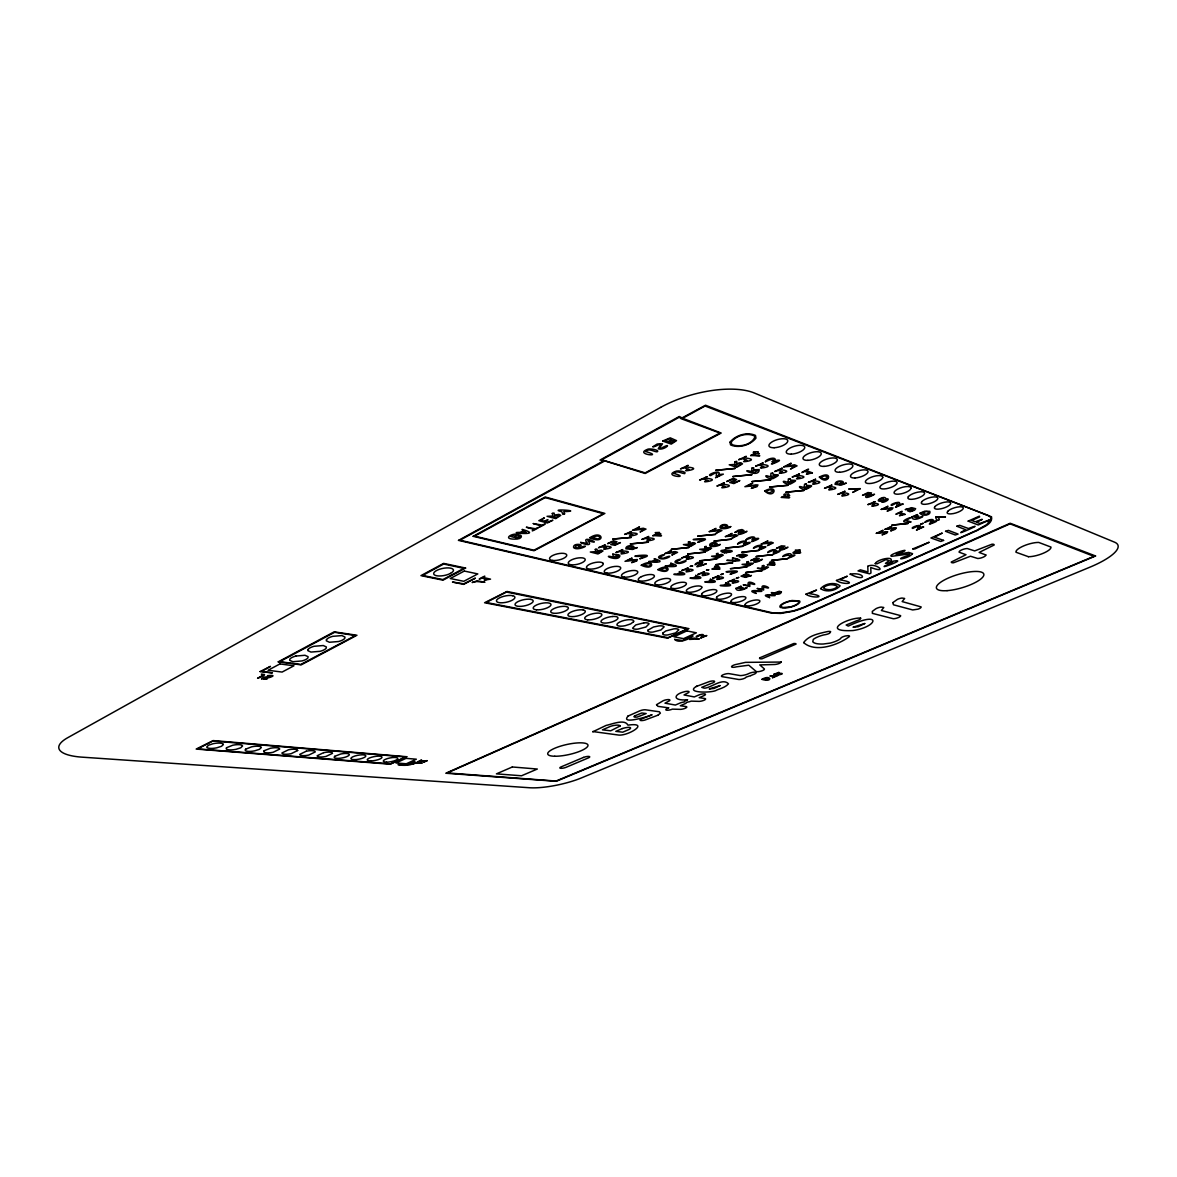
<?xml version="1.0" encoding="UTF-8"?>
<svg xmlns="http://www.w3.org/2000/svg" width="1177" height="1177" viewBox="0 0 1177 1177"><rect width="100%" height="100%" fill="white"/><g stroke="black" fill="none" stroke-linecap="round" stroke-linejoin="round"><path stroke-width="1.5" d="M592.737 731.535L619.014 735.11C629.312 735.596 650.337 722.016 627.915 725.135C624.781 718.647 611.952 724.267 606.126 725.415L592.737 731.814M307.933 649.572L307.874 650.66L310.949 652.073L320.1 651.322A9.431 3.09 -9.6 0 0 326.235 648.056L326.338 646.967L323.307 645.526L314.082 646.276A9.431 3.09 -9.6 0 0 307.991 649.572M730.932 601.565L731.152 600.667A7.739 2.383 -14.5 0 1 739.082 597.004L741.613 596.636A7.739 2.383 -14.5 0 1 745.894 597.666L745.659 598.563A7.739 2.383 -14.5 0 1 737.744 602.212L735.242 602.565M745.1 604.875L745.335 603.992A7.651 2.325 -14.6 0 1 753.221 600.373L755.708 600.02A7.651 2.325 -14.6 0 1 759.901 601.02L759.636 601.918A7.651 2.325 -14.6 0 1 751.779 605.493L749.308 605.861A7.651 2.325 -14.6 0 1 745.1 604.875M223.365 744.452L221.541 746.277L216.715 747.836A8.401 2.354 -9 0 1 206.711 747.042L208.506 745.218L213.346 743.643A8.401 2.354 -9 0 1 223.321 744.482M921.826 501.667L921.282 502.814A8.636 2.825 -17.1 0 0 925.254 504.3L927.917 503.947A8.636 2.825 -17.1 0 0 937.275 499.607L937.863 498.445A8.636 2.825 -17.1 0 0 933.905 496.929L931.228 497.282A8.636 2.825 -17.1 0 0 921.826 501.652M297.693 750.499L291.087 753.721A7.974 2.177 -9.8 0 1 281.921 752.986L288.527 749.764A7.974 2.177 -9.8 0 1 297.634 750.529M657.972 715.175L644.893 720.074A4.164 1.074 -13.2 0 1 640.111 720.265A4.164 1.074 -13.2 0 1 643.289 718.294L652.073 714.733C650.793 715.763 618.955 725.547 628.312 715.866M658.105 715.086L660.385 713.159L659.4 711.776L645.54 709.805A4.237 1.103 -13.2 0 0 639.214 711.114L627.768 716.19M696.225 686.485L709.687 681.468A4.355 1.162 -13.8 0 1 714.557 681.336A4.355 1.162 -13.8 0 1 711.055 683.513L701.742 687.324L704.184 688.148C710.364 688.501 722.487 677.246 728.519 683.837C725.65 687.206 720.795 688.471 716.69 690.06C713.321 693.076 683.484 693.385 696.902 686.132M306.3 751.206L299.708 754.398A7.871 2.133 -10 0 0 308.683 755.104L315.274 751.926A7.871 2.133 -10 0 0 306.255 751.22M323.704 752.618L317.128 755.781A7.768 2.089 -10.2 0 0 325.911 756.473L332.488 753.339A7.768 2.089 -10.2 0 0 323.66 752.647M414.966 763.123L412.686 764.05L416.378 762.873L422.131 763.226L415.967 763.27M295.81 656.045L304.975 655.28L308.05 656.663L307.991 657.737A9.357 3.031 -9.4 0 1 301.959 660.944L292.852 661.709L289.733 660.341L289.763 659.282A9.357 3.031 -9.4 0 1 295.868 656.06M629.798 546.422L632.579 547.143A2.84 1 -13.6 0 1 630.033 548.423L627.238 547.717A2.84 1 -13.6 0 1 629.754 546.437M643.966 622.81L635.727 624.958L632.608 628.135A8.504 2.619 -13.4 0 0 637.743 629.151L645.923 627.017L649.086 623.839A8.504 2.619 -13.4 0 0 643.922 622.839M860.593 618.072C847.749 617.557 819.957 632.196 852.987 630.548C878.292 626.914 882.353 609.98 848.308 626.09L846.16 625.016L856.562 620.765A4.664 1.295 -15.4 0 0 860.593 618.072M985.796 554.941L979.146 552.44L994.153 545.01A5.164 1.501 -17.1 0 0 991.961 544.215L974.703 550.91L967.362 548.57A5.135 1.515 -16.9 0 0 961.741 549.88A5.135 1.515 -16.9 0 0 959.137 552.204L965.993 554.72L951.266 562.047A5.076 1.471 -16.7 0 0 953.517 562.783L970.466 556.235L977.675 558.472A5.046 1.457 -16.9 0 0 983.178 557.192A5.046 1.457 -16.9 0 0 985.796 554.941M641.406 576.656A8.254 2.751 -13.6 0 1 651.749 574.553A8.254 2.751 -13.6 0 1 653.206 577.848A8.254 2.751 -13.6 0 1 643.348 581.07A8.268 2.766 -13.6 0 1 638.331 579.923A8.268 2.766 -13.6 0 1 641.362 576.642M612.496 616.498A8.695 2.751 -13.1 0 1 617.866 617.587A8.68 2.737 -13.1 0 1 614.821 620.838A8.68 2.737 -13.1 0 1 606.464 623.016A8.695 2.751 -13.1 0 1 601.079 621.956A8.695 2.751 -13.1 0 1 604.139 618.675A8.68 2.737 -13.1 0 1 612.526 616.513M735.242 602.565A7.739 2.383 -14.5 0 1 730.932 601.565M734.904 461.752L734.889 464.444L729.21 464.797L736.64 467.343L742.54 463.856L740.951 462.752L736.787 463.473L736.728 461.325L734.904 461.752M763.755 565.504L763.741 567.034L768.522 567.152L763.652 569.815L757.355 568.211L761.063 568.285L762.122 567.785L762.255 565.754L763.755 565.504M578.334 546.099C587.146 545.142 572.478 542.023 573.611 547.585C577.745 551.851 594.473 542.435 578.731 547.938A7.297 2.634 -13 0 1 575.259 547.084L576.45 545.392L579.628 545.319L578.437 545.966M723.252 573.758L720.942 574.597L723.252 573.758M406.786 756.723L390.205 764.211L196.176 749.072L213.199 740.583L406.786 756.723M738.656 577.451L736.346 578.26L738.656 577.451M631.887 558.178L627.841 560.399L637.39 559.531L636.772 561.002L631.593 562.635L635.58 560.855A2.133 0.736 -13.6 0 0 635.815 560.061L625.016 561.326L631.887 558.178M725.856 548.07L742.908 546.29L725.959 547.952M726.783 481.481L733.286 479.113L734.713 480.128L729.711 482.511L733.874 483.57L739.847 480.554L734.477 482.644L732.535 482.202L736.581 479.569L733.197 478.303L726.783 481.481M637.198 547.599L632.549 549.468L625.884 548.791C625.325 543.583 640.347 545.996 630.695 548.865L637.198 547.599M730.49 568.697L746.924 566.917L730.49 568.697M731.461 539.184L714.101 541.067L731.461 539.184M746.954 561.988L746.909 563.96L742.069 564.386L748.528 566.019L753.412 563.312L748.543 563.194L748.454 561.547L746.954 561.988M732.638 562.856L715.94 564.651L732.638 562.856M772.686 472.992C771.671 476.862 785.736 471.992 772.951 478.627C767.639 479.627 761.754 473.566 769.552 476.597L770.773 475.979L770.964 473.272L772.686 472.992M589.824 537.712C605.743 545.378 603.698 528.826 589.824 537.712M734.963 532.416C737.449 531.254 746.674 529.238 738.612 532.725C735.816 538.463 756.061 526.781 742.025 533.284L740.245 532.946L744.011 530.621L742.01 529.562L738.229 530.238L734.963 532.416M751.897 468.137L751.823 470.771L750.602 471.403C738.332 467.99 759.415 478.686 759.18 469.594L753.707 469.814L753.707 467.71L751.897 468.137M737.582 543.98L743.173 541.729L745.262 542.332L743.393 543.833L747.483 543.347C733.183 550.042 759.989 540.037 745.997 542.965C748.248 539.272 738.406 541.479 737.582 543.98M872.481 613.379L893.299 618.734A4.62 1.265 -15.7 0 0 898.389 617.557A4.62 1.265 -15.7 0 0 900.582 615.63L881.396 610.51L883.809 607.479L881.087 607.067A4.723 1.324 -15.7 0 0 875.467 609.024L872.26 611.437L872.481 613.379M905.069 514.408L899.449 515.703L902.376 514.555L898.713 513.246C888.812 517.203 908.291 508.081 900.111 512.598L905.069 514.408M741.863 552.234L758.65 550.453L741.863 552.234M458.5 540.375L771.318 613.085L780.778 613.438L793.121 611.26A25.497 7.592 -15 0 0 805.097 607.141L977.469 530.356C982.221 527.311 993.138 524.162 991.52 516.791L705.509 405.226L682.013 417.923L679.335 416.481L600.049 460.045L603.86 460.722L458.5 540.375M598.607 547.702L601.815 546.79L606.802 548.041C594.164 551.145 624.781 546.864 603.139 546.113L605.272 544.819L598.696 547.585M652.823 535.682L661.533 535.682L655.103 535.241L657.766 533.902L660.988 534.005L659.105 533.225L659.517 532.416L655.221 532.607L656.722 533.622L652.823 535.682M746.041 539.89L751.662 537.624L753.736 538.242L751.926 539.772L755.958 539.272C741.584 545.937 768.404 536.021 754.472 538.875C756.752 535.152 746.88 537.374 746.041 539.89M910.836 521.941C890.606 523.839 921.547 512.878 905.966 520.205L910.836 521.941M745.88 572.463L762.063 570.683L745.88 572.463M860.328 488.646L852.663 492.427L857.989 489.308L848.691 489.014L860.328 488.646M752.044 481.54L770.67 479.833L752.044 481.54M790.076 478.612C788.987 482.393 802.876 477.597 790.194 484.115C785.147 485.056 779.395 479.171 786.898 482.143L788.119 481.54L788.369 478.892L790.076 478.612M750.794 560.532C753.368 559.149 761.96 557.839 753.971 560.855C752.324 566.019 771.053 554.897 757.444 561.267L755.781 560.973L759.239 558.384L755.546 558.075L750.794 560.532M753.471 548.202L759.003 545.996L761.048 546.584L759.18 548.055L763.211 547.57C748.91 554.146 775.584 544.348 761.754 547.202C764.035 543.568 754.295 545.775 753.471 548.202M473.154 536.315L534.005 550.733L604.875 513.422L545.172 497.003L473.154 536.315M756.237 556.471L772.759 554.705L756.237 556.471M616.145 552.425L619.323 551.527L624.178 552.749C611.775 555.853 641.612 551.498 620.632 550.865L622.765 549.6L616.145 552.425M765.403 461.722L771.729 459.059L774.025 459.898L771.877 461.737L776.452 461.266C760.092 469.167 790.488 457.573 774.804 460.722C777.659 456.176 766.256 458.574 765.403 461.722M620.367 542.597L614.968 545.304L610.76 544.583L615.218 542.332L613.644 541.479L607.612 543.642L613.423 540.787L616.983 541.803L613.408 544.157L615.409 544.51L620.367 542.597M806.245 483.894C805.083 487.616 818.824 482.879 806.23 489.294C801.096 490.265 795.696 484.483 803.052 487.366L804.259 486.763L804.568 484.174L806.245 483.894M769.611 487.013L787.913 485.307L769.611 487.013M624.663 534.387L627.915 533.461L632.858 534.77C619.911 538.021 650.852 533.519 629.268 532.769L631.46 531.43L624.663 534.387M767.728 552.513L773.23 550.336L775.216 550.895L773.348 552.351L777.306 551.866C763.123 558.281 789.532 548.688 775.893 551.513C777.953 548.026 768.743 550.071 767.728 552.513M782.852 556.515C790.223 554.161 786.574 555.794 792.268 555.882C778.262 562.165 804.347 552.778 790.9 555.529C793.239 552.028 783.691 554.205 782.852 556.515M935.862 516.983C935.274 521.588 942.277 521.043 937.819 517.262L945.484 516.997L935.862 516.983M326.441 639.685L326.338 640.803L329.383 642.259L338.564 641.524A9.49 3.148 -9.8 0 0 344.832 638.199L344.964 637.081L341.963 635.595L332.708 636.33A9.49 3.148 -9.8 0 0 326.485 639.685M687.986 465.43L685.529 466.96C707.863 468.534 675.392 472.874 689.163 469.432L684.043 467.74L680.483 468.902L687.986 465.43M771.465 560.429L787.737 558.678L771.568 560.326M632.77 530.238L644.113 529.164L640.053 532.019L646.011 529.106L643.275 528.238L635.771 529.444L639.508 526.899L632.873 530.106M681.866 557.898L684.955 557.015L689.413 558.178C677.069 561.164 705.979 557.104 686.25 556.383L688.398 555.147L681.866 557.898M776.496 548.35C778.939 547.246 787.737 545.319 779.924 548.629C777.07 553.94 796.785 542.906 783.117 549.129L781.454 548.82L784.956 546.099L781.351 545.834L776.496 548.35M943.586 540.39L940.761 541.464L930.948 537.963L942.247 533.063L934.553 537.212L943.586 540.39M734.992 468.475L715.675 470.314L734.992 468.475M785.971 492.163L803.965 490.456L785.971 492.163M945.558 531.313L955.238 534.991L958.078 534.078L948.427 530.386L945.558 531.313M731.226 442.037L731.77 444.494C739.23 447.657 751.706 444.847 754.898 436.976L754.266 435.843C746.777 432.489 736.184 435.608 731.226 442.037M639.935 558.766C665.343 551.733 614.423 557.574 644.996 556.162L640.038 558.648M642.039 539.346L645.261 538.433L650.072 539.713C637.728 542.729 667.315 538.713 646.6 537.757L648.792 536.447L642.039 539.346M652.926 446.73C656.957 447.054 664.005 439.58 658.252 448.775C664.196 450.982 674.038 441.11 661.312 448.187A1.971 0.794 -14.5 0 1 659.782 447.672L662.504 443.832L657.193 444.023L652.926 446.73M647.924 630.181L647.836 631.122A8.401 2.56 -13.5 0 0 652.838 632.093L660.93 629.989L664.122 626.87A8.401 2.56 -13.5 0 0 659.076 625.884L653.5 627.003L647.924 630.181M729.99 442.199L730.564 444.921C738.847 448.584 750.352 445.127 755.958 438.153L755.487 435.416C747.218 431.621 735.522 435.137 729.99 442.199M641.274 565.254C655.721 571.978 654.456 557.148 641.274 565.254M706.994 476.685L704.567 478.171C725.974 479.73 694.783 483.806 708.024 480.54L703.11 478.921L699.609 480.054L706.994 476.685M662.754 441.081L671.258 444.112L676.554 440.625L670.243 437.844L662.872 440.919M956.813 526.237L965.714 529.724C946.308 539.772 991.314 519.925 968.436 528.517L959.696 525.31L956.813 526.237M564.592 513.834L562.9 514.393L561.767 511.642C546.555 508.273 585.955 511.053 563.739 511.612L564.592 513.834M465.606 568.05L442.979 580.173L420.954 575.627L443.641 563.4L465.606 568.05M751.838 474.699L732.859 476.538L751.838 474.699M518.542 534.947C522.897 534.593 522.191 538.654 517.247 539.051C499.475 540.052 513.775 531.548 518.542 534.947M520.131 536.462L517.659 538.183L515.055 537.551L520.131 536.462M805.907 594.223C812.674 599.034 829.608 596.783 809.335 593.576L816.558 590.06L805.951 594.135M715.528 477.685L723.355 474.14L718.632 474.581C722.34 468.49 705.038 475.346 710.628 475.596C724.046 467.46 710.025 479.495 720.324 475.111L715.66 477.538M662.813 633.108L662.695 634.035A8.313 2.501 -13.7 0 0 667.594 634.991L675.598 632.902L678.805 629.827A8.313 2.501 -13.7 0 0 673.935 628.842L665.858 630.946L662.813 633.108M657.855 569.639C671.964 576.186 670.89 561.679 657.855 569.639M812.38 472.86L806.392 474.287L809.32 472.977L804.906 471.374C794.357 475.905 814.984 465.415 806.407 470.623L812.38 472.86M803.641 642.598C815.072 652.97 837.921 645.29 849.382 636.566A4.531 1.221 -15.2 0 0 848.161 635.654L845.41 635.992A4.531 1.221 -15.2 0 0 840.878 638.096L840.437 638.743A12.27 3.34 -15.1 0 1 830.3 643.083L823.341 644.01A27.292 7.474 -15.2 0 1 812.748 641.73L813.307 639.391A12.329 3.384 -15 0 1 823.532 634.977L825.415 634.638A4.59 1.265 -15.1 0 0 829.653 633.211L830.668 631.681A4.59 1.265 -15.1 0 0 827.416 631.593C819.104 633.506 808.864 635.315 803.641 642.598M674.671 639.405C681.615 646.864 706.921 627.429 682.763 640.538L674.671 639.405M665.034 553.514L675.775 552.425L671.817 555.088L677.555 552.366L675.024 551.586L667.903 552.749L671.537 550.395L665.034 553.514M724.193 482.776L721.781 484.233C742.555 485.704 712.188 489.779 725.12 486.542L720.339 484.968L716.881 486.086L724.193 482.776M427.177 760.651L423.249 762.358L425.927 760.916L417.173 762.019L421.587 760.004L419.292 761.416L427.177 760.651M700.845 637.919L706.862 635.58L703.199 635.948C705.656 632.343 693.327 636.536 696.799 636.963C706.73 631.563 696.769 639.214 704.523 636.183L700.845 637.919M484.335 580.129L490.544 579.143L483.173 577.451C490.044 572.964 472.727 582.159 481.937 578.098L487.337 579.231L484.453 580.011M516.747 535.3L513.849 537.256L510.847 536.521L514.776 534.829A2.457 0.927 -12 0 1 516.747 535.3M552.293 513.422L552.955 516.012L547.04 516.32L555.735 518.616L560.796 515.349L558.898 514.364L554.691 515.085L553.984 513.025L552.293 513.422M595.297 549.379L595.768 551.66L590.295 551.998L597.975 553.955L603.021 550.983L601.329 550.13L597.416 550.821L596.886 549.012L595.297 549.379M681.807 570.492L684.837 569.639L689.207 570.742C677.069 573.655 705.435 569.624 686.103 569.035L688.207 567.829L681.807 570.492M750.676 455.528L759.827 455.779L753.148 455.058L756.164 453.498L759.356 453.866L757.694 452.704L758.268 451.733L753.707 451.821L753.192 452.38L755.119 453.116L750.676 455.528M836.45 580.467C842.953 585.499 859.99 583.248 839.907 579.82L847.322 576.2L836.45 580.467M752.589 483.114L747.969 485.66L757.973 484.909L757.032 486.66L751.309 488.367L755.84 486.439A2.31 0.853 -15.4 0 0 756.252 485.483L744.879 486.704L752.589 483.114M701.816 587.102L701.639 588.044A8.004 2.575 -14.1 0 1 693.577 591.854L690.973 592.222A8.004 2.575 -14.1 0 1 686.5 590.177A8.004 2.575 -14.1 0 1 694.592 586.352A8.004 2.575 -14.1 0 1 701.816 587.102M902.994 504.05L895.535 507.243L900.243 504.874C891.004 508.699 904.26 498.415 891.945 505.389C887.311 505.154 903.039 499.342 898.934 504.447L902.994 504.05M701.742 593.767L701.566 594.694A7.915 2.501 -14.3 0 0 706.082 595.753L708.657 595.385A7.915 2.501 -14.3 0 0 716.661 591.634L716.867 590.707A7.915 2.501 -14.3 0 0 712.365 589.618L709.775 590.001A7.915 2.501 -14.3 0 0 701.742 593.767M697.902 542.273C723.502 535.255 673.053 540.817 703.125 539.61L697.902 542.273M892.902 602.58L893.417 604.772L912.705 609.951L918.104 609.142A4.664 1.28 -16 0 0 921.091 606.891L902.141 601.579L904.672 598.46L901.965 598.048A4.767 1.339 -15.9 0 0 897.389 599.387L892.902 602.58M612.864 554.073L613.261 556.309L612.202 556.853C601.212 554.249 617.175 561.856 619.735 556.544C621.265 553.896 613.923 554.764 612.864 554.073M698.049 574.302L701.036 573.464L705.303 574.523C693.356 577.392 721.148 573.449 702.301 572.846L704.405 571.684L698.049 574.302M260.088 671.581L272.417 672.891L261.632 671.39L270.46 666.373L260.088 671.581M709.275 531.636L720.103 530.577L715.954 533.358L721.913 530.533L719.427 529.679L712.203 530.856L716.013 528.399L709.275 531.636M706.229 563.754C682.925 572.684 712.306 558.104 696.563 563.974C692.694 566.828 696.549 561.826 699.212 562.312C707.421 560.87 698.211 565.916 701.492 565.519L706.229 563.754M781.013 605.728L782.322 607.567L790.385 606.905A9.357 2.781 -15 0 0 797.947 603.507L798.918 601.815L797.491 600.756L789.384 601.403A9.357 2.781 -15 0 0 781.778 604.831L781.013 605.728M716.631 597.254L716.425 598.166A7.827 2.442 -14.4 0 0 720.824 599.211L723.369 598.843A7.827 2.442 -14.4 0 0 731.329 595.15L731.55 594.223A7.827 2.442 -14.4 0 0 727.165 593.179L724.605 593.546A7.827 2.442 -14.4 0 0 716.616 597.254M558.987 515.688L555.971 517.718L553.013 516.938L557.059 515.173A2.501 0.956 -12.7 0 1 558.987 515.688M689.619 639.405L699.359 638.964L693.989 638.066L689.619 639.405M862.579 495.34C865.198 494.134 874.511 492.089 866.037 495.723C862.785 501.74 884.059 489.411 869.214 496.37L867.567 495.973L870.686 494.546L871.554 492.928L867.92 492.545L862.579 495.34M782.131 468.181L779.645 469.652C799.477 471.491 769.861 475.155 782.72 472.036L778.159 470.417L774.672 471.536L782.131 468.181M261.529 678.805L267.032 679.158L263.398 678.555C268.238 678.585 279.802 674.377 267.473 675.657C277.169 677.084 263.648 675.686 261.529 678.805M712.159 569.035L720.059 568.932L714.262 568.623L719.706 567.476L718.058 566.814L718.5 566.093L714.586 566.299L715.866 567.182L712.159 569.035M923.562 526.987L916.427 530.077L920.929 527.767C911.719 531.107 925.578 522.044 912.793 528.414C909.174 527.679 923.636 522.882 919.693 527.384L923.562 526.987M738.744 459.663L742.29 458.647L747.13 460.369C733.595 463.664 765.021 459.795 743.79 457.868L746.321 456.323L738.744 459.663M712.673 578.187L715.631 577.363L719.794 578.407C708.01 581.247 735.242 577.333 716.896 576.759L718.985 575.612L712.673 578.187M720.192 544.465C718.426 546.805 707.318 547.746 710.04 544.024C713.247 540.655 721.795 543.73 713.88 545.701L720.192 544.465M278.243 661.842L301.18 664.873L356.955 635.256L334.165 631.843L278.243 661.842M725.4 536.594L736.052 535.55L731.917 538.272L737.817 535.491L735.404 534.667L728.283 535.829L732.094 533.416L725.4 536.594M730.726 526.59C728.916 529.062 717.47 529.93 720.383 526.06C723.708 522.529 732.388 525.839 724.267 527.855L730.726 526.59M875.232 563.665L877.071 563.783L885.898 559.605L889.268 560.649L885.472 563.342L892.681 562.429C864.815 574.332 915.809 556.456 890.283 561.767C895.829 555.206 876.556 559.428 875.232 563.665M600.314 537.242L598.137 539.007L591.899 537.403L596.636 536.021A7.342 2.663 -13.1 0 1 600.093 536.918L600.314 537.242M799.448 473.89L796.976 475.331C816.47 477.068 787.001 480.805 799.919 477.656L795.49 476.082L792.092 477.053L799.448 473.89M755.722 466.092L759.209 465.092L763.917 466.754C750.573 470.035 781.366 466.107 760.71 464.327L763.211 462.811L755.722 466.092M736.684 555.779L742.805 554.676L739.141 556.795L742.113 557.707L747.41 555.264L742.908 553.97L736.684 555.779M728.151 581.806L731.079 580.982L735.139 582.012C723.811 584.822 750.029 580.952 732.315 580.393L734.404 579.261L728.151 581.806M730.226 574.214C754.28 567.785 707.451 573.081 735.184 571.787L730.343 574.096M522.22 529.562L523.427 530.636L520.16 532.387C503.844 532.416 545.437 536.226 522.353 529.415M815.558 479.26L813.086 480.687C832.065 482.379 803.214 486.042 815.941 482.953L811.615 481.408L808.261 482.364L815.558 479.26M735.89 588.382C737.052 594.576 755.693 583.498 742.51 589.294L740.657 588.838L743.025 587.485L739.803 588.632L737.67 588.103L741.216 586.19L735.89 588.382M414.687 761.593C412.45 768.875 384.452 762.814 406.374 765.094L414.687 761.593M799.874 549.939L798.933 550.542L800.272 551.351L795.005 552.396C812.395 552.16 783.014 555.456 796.77 550.924L795.255 550.233L799.874 549.939M751.367 575.524L745.35 577.348L741.01 576.171L746.13 573.861L749.013 574.685L745.453 576.686L751.367 575.524M761.313 543.98L771.626 542.95L767.492 545.584L773.318 542.891L771.053 542.111L764.153 543.244L767.934 540.905L761.313 543.98M783.705 466.842L795.181 465.871L790.488 469.049L797.05 465.871L794.578 464.797L786.869 466.004L791.179 463.194L783.705 466.842M601.344 551.307L598.446 553.131L595.768 552.469L599.593 550.88A2.339 0.824 -13.2 0 1 601.344 551.307M475.214 578.231L463.694 584.38L452.468 582.056L463.664 583.792L475.214 578.231M484.689 582.188L476.582 581.526L472.124 582.497L477.215 580.835L484.689 582.188M781.381 497.4L788.973 497.989L789.679 497.327L783.676 496.959L789.693 495.473L787.943 494.855L788.752 494.002L784.618 494.031L783.823 494.62L785.574 495.252L781.381 497.4M831.771 485.101L829.329 486.498C847.764 488.161 819.545 491.721 832.051 488.705L827.872 487.204L824.503 488.278L831.771 485.101M908.026 523.471L891.96 525.119L908.026 523.471M923.165 523.309L920.723 524.177L923.165 523.309M924.916 522.353L930.595 520.16L932.287 520.778L930.183 522.25L933.994 521.808C919.031 528.282 946.22 518.704 932.772 521.411C935.862 517.748 925.813 520.043 924.916 522.353M671.434 439.448L667.962 441.758L665.049 440.757L669.522 438.771A2.634 1.074 -14.7 0 1 671.434 439.448M767.419 564.769L774.304 565.092L775.04 564.592L769.478 564.371L774.922 563.121L773.304 562.577L774.025 561.856L770.273 561.973L769.567 562.474L771.156 562.944L767.419 564.769M645.643 451.512C665.755 457.294 633.903 454.763 647.041 449.54C648.718 447.848 660.738 450.188 657.09 451.865C653.382 451.703 648.895 447.746 645.643 451.512M618.734 555.956L615.851 557.751L613.246 557.104L617.028 555.529A2.295 0.809 -13.4 0 1 618.734 555.956M844.851 491.28L842.423 492.648C860.387 494.266 832.742 497.753 845.057 494.796L840.981 493.34L837.656 494.384L844.851 491.28M759.695 657.855L759.548 658.326A4.443 1.221 -14.4 0 0 761.99 658.796L796.093 644.054A4.502 1.236 -14.7 0 0 793.681 643.554L759.695 657.855M912.484 553.661C908.85 558.884 890.386 561.208 908.379 555.397A3.884 1.177 -16.4 0 0 909.409 553.94L891.592 556.324C885.545 554.823 920.929 544.877 896.05 554.544L908.747 552.41L912.484 553.661M612.879 539.037L631.225 537.418L612.879 539.037M650.999 564.725L648.851 566.343L643.216 564.945L647.688 563.665A6.753 2.295 -13.7 0 1 650.822 564.445L650.999 564.725M660.326 556.677L660.356 557.412A6.974 2.398 -14 0 0 663.46 558.207C676.231 552.94 666.668 560.134 660.724 558.751C652.264 556.309 672.538 552.116 660.326 556.677M674.642 440.992L671.655 443.052L669.125 442.169L673.112 440.463A1.986 0.794 -14.7 0 1 674.642 440.992M761.946 679.364C773.495 683.028 771.082 673.788 761.946 679.364M990.96 519.234L986.782 524.574L976.954 530.209L804.671 606.979L793.092 610.981L778.586 613.217L772.097 612.731L459.942 540.199L604.816 460.898L645.158 473.478L721.177 433.033L682.645 418.291L705.097 406.006L988.268 515.614L990.49 517.13L990.96 519.234M820.619 588.618C826.033 592.693 835.699 590.928 840.128 585.852C834.802 581.688 824.989 583.483 820.619 588.618M630.372 543.921L648.395 542.185L630.372 543.921M673.744 473.375C692.635 478.686 662.46 476.45 675.142 471.536C677.113 470.035 687.294 471.609 684.646 473.64C681.1 473.463 676.863 469.873 673.744 473.375M667.403 569.109L665.255 570.683L659.767 569.33L664.196 568.079A6.665 2.236 -13.8 0 1 667.227 568.829L667.403 569.109M716.543 553.661L716.572 555.824L711.57 556.235L718.161 557.986L723.281 555.176L721.898 554.367L718.22 555.029L718.058 553.322L716.543 553.661M773.833 674.318L779.468 674.244C770.185 676.51 791.4 673.141 777.291 673.229L779.042 672.376L773.833 674.318M874.894 501.652L872.495 502.976C889.518 504.55 862.991 507.875 874.938 505.021L871.068 503.638L867.817 504.653L874.894 501.652M676.76 561.208L676.775 561.929A6.885 2.325 -14.1 0 0 679.806 562.694C692.738 557.427 682.689 564.622 677.099 563.239C668.801 561.046 688.972 556.544 676.76 561.208M968.171 521.117L978.219 524.986L989.357 520.013L979.735 523.456L976.704 522.308L982.236 519.337L975.292 521.779L971.775 520.455L979.617 516.894L979.338 516.173L968.171 521.117M620.073 726.018L610.716 730.785L602.433 729.843L610.539 726.341A6.591 1.692 -12.9 0 1 617.057 725.135A7.327 1.868 -12.9 0 1 620.073 726.018M688.442 541.906L688.56 544.186L683.381 544.598L690.516 546.437L695.519 543.524L694.033 542.671L690.237 543.347L690.046 541.641L688.442 541.906M772.509 677.672L777.688 675.745L769.89 675.966L774.216 676.893L772.509 677.672M693.871 543.848L690.884 545.642L688.442 544.98L692.282 543.421A2.236 0.78 -14.3 0 1 693.871 543.848M732.58 557.736L732.55 559.855L731.476 560.355C713.115 559.575 755.958 563.474 732.58 557.736M846.131 483.188L841.084 485.189L835.008 484.262C835.744 478.436 849.868 481.584 839.539 484.468L846.131 483.188M881.22 509.406L891.401 508.435L887.12 511.171L891.857 509.464L893.005 507.905L884.104 508.655L887.958 506.242L881.22 509.406M876.335 533.328L886.149 532.328L882.059 534.902L886.605 533.284L887.693 531.827L879.116 532.592L883.074 530.297L876.335 533.328M526.472 527.267L534.034 529.429C526.663 534.402 545.275 524.353 535.373 528.723L526.472 527.267M727.342 550.762C722.075 555.044 721.854 548.732 727.342 550.762M704.714 546.702L704.773 548.909L699.682 549.335L706.641 551.116L711.614 548.261L710.187 547.437L706.45 548.099L706.244 546.349L704.714 546.702M533.299 523.588L540.861 525.795C533.416 530.812 552.234 520.646 542.2 525.074L533.299 523.588M740.716 464.209L737.317 466.357L734.698 465.445L737.582 463.973A2.295 0.883 -15.4 0 1 739.833 463.606A2.545 0.971 -15.4 0 1 740.716 464.209M710.761 544.568C715.807 547.496 717.014 540.287 710.761 544.568M709.996 548.585L707.009 550.35L704.64 549.703L708.436 548.158A2.207 0.75 -14.5 0 1 709.996 548.585M690.31 566.358L692.547 565.931L690.31 566.358M726.43 525.884C725.694 528.488 717.867 527.34 722.913 525.56A2.104 0.736 -14.8 0 1 724.988 525.222L726.43 525.884M656.545 704.685L657.943 706.347L668.801 707.863L667.403 708.466A4.208 1.089 -13.4 0 0 666.623 710.202A4.208 1.089 -13.4 0 0 672.347 709.142L679.467 709.334A4.178 1.074 -13.5 0 0 685.176 708.289A4.178 1.074 -13.5 0 0 686 706.553L680.291 705.744L684.837 703.802A4.222 1.103 -13.5 0 0 686.471 702.404L687.044 702.169A4.237 1.103 -13.6 0 0 691.134 701.124L698.226 701.345A4.222 1.089 -13.7 0 0 703.964 700.286A4.222 1.089 -13.7 0 0 704.861 698.52L699.197 697.667L703.817 695.695A4.267 1.118 -13.7 0 0 704.729 693.886A4.267 1.118 -13.7 0 0 698.917 694.945L694.298 696.931L684.028 694.96L687.368 693.194A4.311 1.148 -13.6 0 0 688.619 691.443A4.311 1.148 -13.6 0 0 683.66 691.944C673.097 694.739 672.891 701.08 687.633 699.785L686.22 700.403A4.237 1.103 -13.6 0 0 684.587 701.801L684.014 702.051A4.222 1.103 -13.5 0 0 679.923 703.096L675.363 705.052L664.99 703.169L668.271 701.433A4.281 1.133 -13.4 0 0 669.066 699.624A4.281 1.133 -13.4 0 0 663.225 700.698L656.545 704.685M757.547 470.52L754.148 472.624L751.617 471.756L754.472 470.3A2.266 0.853 -15.6 0 1 756.693 469.932A2.516 0.942 -15.6 0 1 757.547 470.52M724.488 552.793C747.851 550.498 709.481 548.158 724.488 552.793M726.062 552.543L729.99 551.483L726.062 552.543M911.631 517.027C913.293 523.956 931.375 511.921 917.825 518.307L916.162 517.703L918.796 516.115L915.397 517.424L913.47 516.732L917.56 514.584L911.631 517.027M706.494 570.227L708.701 569.8L706.494 570.227M766.256 490.868L766.286 491.427A9.887 3.575 -15.7 0 0 769.935 492.663L773.157 491.059A9.622 3.472 -15.5 0 0 769.508 489.823L766.256 490.868M911.042 488.131L910.498 489.338A8.857 2.987 -17 0 1 900.993 493.84L898.242 494.193A8.813 2.972 -17 0 1 894.049 492.619A8.857 2.987 -17 0 1 902.627 487.234A8.857 2.987 -17 0 1 911.057 488.131M908.379 496.606L907.85 497.783A8.739 2.898 -17.1 0 0 911.925 499.313L914.632 498.96A8.739 2.898 -17.1 0 0 924.063 494.546L924.636 493.354A8.739 2.898 -17.1 0 0 920.576 491.795L917.854 492.163A8.739 2.898 -17.1 0 0 908.379 496.606M745.821 555.573C740.407 559.869 740.068 553.308 745.821 555.573M747.469 574.994C742.246 579.055 741.907 572.905 747.469 574.994M721.692 555.485L718.735 557.207L716.425 556.589L720.177 555.073A2.222 0.75 -14.6 0 1 721.692 555.485M884.972 529.341L894.785 528.355L890.651 530.945L895.241 529.312L896.344 527.855L887.752 528.605L891.739 526.296L884.972 529.341M867.787 566.314L867.964 571.963L860.416 569.83L858.033 570.904L869.523 573.817L870.951 573.008L870.759 567.491C889.047 574.332 876.174 562.135 867.861 566.211M580.629 542.435C582.512 543.862 593.811 547.276 587.882 540.655C606.155 546.187 579.128 533.166 587.367 543.377L580.629 542.435M257.616 678.29L263.957 675.686L264.531 674.495L261.368 674.186L263.03 675.171L257.616 678.29M226.558 747.719L226.146 748.572A8.283 2.31 -9.2 0 0 235.93 749.352L240.711 747.822L242.565 746.012A8.283 2.31 -9.2 0 0 232.781 745.218L226.558 747.719M905.393 509.567L911.498 508.464L907.423 510.7L909.998 511.745L914.5 510.244L915.677 508.699L911.807 507.684L905.393 509.567M776.379 475.729L772.995 477.803L770.538 476.935L774.775 475.17A2.472 0.912 -15.8 0 1 776.379 475.729M737.582 559.516L734.639 561.208L732.388 560.605L737.582 559.516M688.692 628.606L667.521 638.184L484.586 602.742L507.022 591.457L688.692 628.606M751.868 563.621L748.94 565.284L746.733 564.695L751.868 563.621M934.935 506.581L934.361 507.714A8.548 2.751 -17.2 0 0 938.231 509.155L940.864 508.802A8.548 2.751 -17.2 0 0 950.148 504.536L950.736 503.403A8.548 2.751 -17.2 0 0 946.896 501.917L944.248 502.285A8.548 2.751 -17.2 0 0 934.935 506.581M679.423 571.61L680.232 572.493L677.128 573.993C663.548 574.361 697.27 576.774 679.423 571.61M920.061 513.143C921.444 516.585 931.507 515.438 929.845 511.362L924.828 511.156L920.061 513.143M245.581 749.219L245.14 750.087A8.18 2.266 -9.4 0 0 254.718 750.838L259.47 749.322L261.353 747.542A8.18 2.266 -9.4 0 0 251.731 746.792L245.581 749.219M793.607 481.275L790.253 483.306L787.869 482.482L792.047 480.731A2.442 0.883 -15.9 0 1 793.607 481.275M654.368 558.751L655.236 559.678L652.073 561.238C637.978 561.561 673.215 564.254 654.368 558.751M827.828 477.553L824.43 478.818A9.74 3.502 -16.4 0 1 820.943 477.553L824.238 475.92A9.887 3.546 -16.2 0 1 827.74 477.2L827.828 477.553M912.808 548.894L914.956 548.938L929.197 542.244L912.808 548.894M947.706 511.377L947.117 512.481A8.445 2.678 -17.2 0 0 950.898 513.893L953.488 513.555A8.445 2.678 -17.2 0 0 962.698 509.347L963.301 508.243A8.445 2.678 -17.2 0 0 959.549 506.787L956.945 507.14A8.445 2.678 -17.2 0 0 947.691 511.377M766.992 567.446L764.079 569.094L761.931 568.52L766.992 567.446M764.667 490.971C774.598 500.343 779.468 483.07 764.667 490.971M695.681 575.406L696.446 576.259L693.371 577.73C679.835 578.157 713.071 580.482 695.681 575.406M809.658 486.513L806.304 488.499L803.979 487.69L808.143 485.969A2.413 0.868 -16.1 0 1 809.658 486.513M836.656 483.085L837.833 484.056A2.266 0.794 -16.4 0 0 839.937 483.703C845.204 481.967 837.862 480.496 836.656 483.085M670.861 563.239L671.684 564.151L668.551 565.681C654.721 566.034 689.163 568.609 670.861 563.239M264.192 750.705L263.736 751.559A8.077 2.222 -9.6 0 0 273.108 752.294L279.714 749.043A8.077 2.222 -9.6 0 0 270.357 748.278L264.192 750.705M710.319 579.275L711.055 580.114L707.995 581.57C694.754 581.982 727.239 584.204 710.319 579.275M725.812 582.88L726.503 583.704L723.458 585.131C710.467 585.558 741.922 587.897 725.959 582.762M779.954 592.163L777.144 593.694L775.128 593.193L779.954 592.163M882.779 500.887L886.855 499.784L882.779 500.887M819.383 477.068C828.549 486.69 834.419 469.137 819.383 477.068M767.522 678.232L763.417 679.1L767.522 678.232M823.988 587.235L823.547 587.97A19.759 5.944 -15.6 0 0 830.065 589.692L831.977 589.353A5.046 1.515 -15.5 0 0 836.759 587.22L837.215 586.484A19.538 5.856 -15.3 0 0 830.727 584.734L828.799 585.072A5.061 1.515 -15.4 0 0 823.988 587.235M769.405 678.746L765.859 679.526L769.405 678.746M879.631 499.739C883.589 502.608 886.193 495.326 879.631 499.739M1095.566 555.985L556.265 781.293L445.803 773.245L1010.19 523.25L1095.566 555.985M881.205 501.137C881.249 504.948 893.019 497.974 885.957 498.886C885.163 494.384 872.701 502.079 881.205 501.137M769.552 597.607C753.574 592.252 790.4 596.459 767.389 595.518L769.552 597.607M909.144 510.2C913.264 513.216 915.721 505.889 909.144 510.2M781.41 591.869C780.233 597.548 764.947 591.001 774.304 592.987L779.262 591.251L781.41 591.869M334.724 756.325L334.18 757.12A7.68 2.06 -10.3 0 0 338.902 758.326A7.68 2.06 -10.3 0 0 347.333 756.37A7.68 2.06 -10.3 0 0 348.48 753.795A7.68 2.06 -10.3 0 0 340.741 754.001L334.724 756.325M756.134 593.429C739.7 587.956 777.32 592.281 753.868 591.295L756.134 593.429M743.393 584.866L749.823 586.47L749.793 583.306C763.417 587.632 744.32 577.171 748.778 585.543L743.393 584.866M928.83 512.775L926.225 514.437L921.885 512.848L926.387 511.583A6.768 2.177 -16.9 0 1 928.785 512.466L928.83 512.775M757.326 588.5L763.608 590.06L763.652 586.955C776.952 591.148 758.547 580.952 762.608 589.162L757.326 588.5M547.82 519.91L545.186 521.426L547.776 522.088L552.881 520.205L547.334 523L538.845 520.661L544.348 517.836L541.023 520.337L543.995 521.117L547.82 519.91M688.898 547.496L671.331 549.321L688.898 547.496M715.528 534.387L697.858 536.079L715.528 534.387M705.023 552.16L687.751 553.97L705.023 552.16M850.162 574.155C867.405 583.071 865.683 571.654 850.162 574.155M716.749 558.987L699.785 560.796L716.749 558.987M781.307 662.048L779.983 663.107A4.399 1.177 -14.5 0 1 774.51 664.505L759.768 664.902L764.314 668.874A4.37 1.162 -14.3 0 1 761.269 671.052A4.37 1.162 -14.3 0 1 756.09 671.405L748.793 665.211L736.493 666.815A4.458 1.221 -14.1 0 1 731.579 666.903A4.458 1.221 -14.1 0 1 735.228 664.637L745.497 662.357L781.307 662.048M633.609 621.706L630.563 623.957L625.134 625.708A8.622 2.692 -13.2 0 1 616.954 624.443A8.622 2.692 -13.2 0 1 626.532 619.926A8.622 2.692 -13.2 0 1 633.579 621.721M634.815 715.866L633.947 716.558A4.458 1.162 -13.1 0 0 637.419 716.999L646.173 713.542L641.833 712.982L634.815 715.866M720.03 685.588L714.174 688.413L709.201 688.942L720.03 685.588M864.757 623.53L858.092 626.723L853.016 627.194L864.757 623.53M660.606 407.404L67.751 737.685A52.906 15.169 -7.8 0 0 82.096 757.164L529.415 787.737A38.355 9.048 -12.4 0 0 581.541 777.865L1089.725 567.255A48.787 13.138 -17.4 0 0 1114.545 542.17L754.325 393A67.339 27.66 -15.2 0 0 660.606 407.404M679.335 417.202L601.697 459.795L645.173 472.86L719.912 433.033L681.115 418.688L679.335 417.202M545.231 497.591L474.596 536.138L533.931 550.218L603.463 513.731L545.231 497.591M443.685 564.033L422.602 575.435L442.935 579.57L463.929 568.373L443.685 564.033M334.577 632.299L279.788 661.651L300.753 664.461L355.395 635.565L334.577 632.299M524.192 531.165L521.808 532.445L526.207 532.607L524.192 531.165M279.92 663.931L268.047 670.272L282.097 672.067L293.956 665.785L279.92 663.931M464.297 571.051L450.247 578.525L463.797 581.306L477.803 573.92L464.297 571.051M212.934 741.01L197.574 748.881L390.543 763.858L405.565 756.958L212.934 741.01M506.493 592.046L486.16 602.462L668.08 637.699L687.339 628.871L506.493 592.046M655.795 560.149L653.5 561.282L657.31 561.385L655.795 560.149M672.229 564.607L669.948 565.725L673.671 565.813L672.229 564.607M680.747 572.934L678.496 574.023L682.145 574.096L680.747 572.934M696.946 576.686L694.71 577.76L698.285 577.833L696.946 576.686M711.541 580.541L709.304 581.6L712.835 581.659L711.541 580.541M726.974 584.116L724.752 585.16L728.21 585.219L726.974 584.116M406.006 758.356L395.958 762.961L406.3 763.77L416.334 759.194L406.006 758.356M686.853 630.901L673.98 636.786L683.557 638.655L696.372 632.814L686.853 630.901M750.705 675.627L746.115 677.099A4.34 1.148 -14.1 0 1 742.996 678.864A4.34 1.148 -14.1 0 1 738.465 679.453L722.207 676.672A4.399 1.177 -14 0 1 723.208 674.745A4.399 1.177 -14 0 1 729.181 673.656L740.23 675.583A6.944 1.854 -14.2 0 0 746.954 674.362L749.455 673.288A4.355 1.162 -14.2 0 1 755.354 672.214A4.355 1.162 -14.2 0 1 754.251 674.141L750.705 675.627M1010.057 523.853L447.245 772.936L556.03 781.042L1093.948 556.353L1010.057 523.853M512.333 766.977L496.414 773.863L521.514 775.775L537.33 769.037L512.333 766.977M622.353 728.563L615.792 731.373L622.721 732.182L629.268 729.387A6.518 1.648 -13 0 0 630.548 728.092A5.135 1.295 -13 0 0 628.798 727.371A6.518 1.648 -13 0 0 622.353 728.563M583.424 757.444L561.149 766.86A3.899 0.942 -12.4 0 0 560.752 768.301A3.899 0.942 -12.4 0 0 566.122 767.286L588.368 757.9A3.943 0.956 -12.6 0 0 588.838 756.428A3.943 0.956 -12.6 0 0 583.424 757.444M792.018 600.535L789.384 601.094A10.328 3.075 -15 0 0 780.366 607.45L785.339 608.082L790.37 607.2A10.328 3.075 -15 0 0 799.654 602.477A10.269 3.06 -15 0 0 799.433 600.888L792.018 600.535M1028.404 556.706L1016.001 552.248A13.962 3.958 -17.3 0 1 1023.578 545.951A13.962 3.958 -17.3 0 1 1038.761 542.435L1050.958 547.07A13.844 3.884 -17.4 0 1 1043.322 553.234A13.844 3.884 -17.4 0 1 1028.404 556.706M450.438 573.405A10.034 3.619 -11 0 0 453.16 569.388A10.019 3.619 -11 0 0 439.462 569.285A10.019 3.619 -11 0 0 435.387 575.406A10.019 3.619 -11 0 0 450.453 573.405M552.69 560.458A8.813 3.148 -12.6 0 0 566.667 555.794A8.813 3.148 -12.6 0 0 555.103 554.499A8.813 3.148 -12.6 0 0 552.69 560.458M774.142 447.731A9.754 3.752 -16.1 0 0 787.766 440.713A9.754 3.752 -16.1 0 0 773.171 441.243A9.754 3.752 -16.1 0 0 774.142 447.731M791.253 454.131A9.622 3.649 -16.3 0 0 804.774 447.245A9.622 3.649 -16.3 0 0 790.458 447.804A9.622 3.649 -16.3 0 0 791.253 454.131M571.286 564.798A8.695 3.06 -12.8 0 0 585.116 560.193A8.695 3.06 -12.8 0 0 573.832 558.957A8.695 3.06 -12.8 0 0 571.286 564.798M512.51 595.665A9.372 3.178 -11.9 0 0 499.46 597.887A9.372 3.178 -11.9 0 0 498.857 602.595A9.372 3.178 -11.9 0 0 511.863 600.388A9.372 3.178 -11.9 0 0 512.51 595.665M603.124 563.43A8.577 2.987 -13.1 0 0 597.769 562.15A8.577 2.987 -13.1 0 0 587.603 565.534A8.577 2.987 -13.1 0 0 589.383 569.05A8.577 2.987 -13.1 0 0 600.167 566.887A8.577 2.987 -13.1 0 0 603.124 563.43M807.878 460.339A9.49 3.531 -16.4 0 0 821.281 453.601A9.49 3.531 -16.4 0 0 807.231 454.16A9.49 3.531 -16.4 0 0 807.878 460.339M530.886 599.373A9.254 3.104 -12.1 0 0 518.042 601.579A9.239 3.104 -12.1 0 0 517.306 606.184A9.239 3.104 -12.1 0 0 530.121 604.007A9.254 3.104 -12.1 0 0 530.886 599.373M824.018 466.386A9.357 3.428 -16.5 0 0 837.318 459.766A9.357 3.428 -16.5 0 0 823.532 460.354A9.357 3.428 -16.5 0 0 824.018 466.386M607.038 573.14A8.46 2.898 -13.3 0 0 620.588 568.682A8.46 2.898 -13.3 0 0 609.804 567.52A8.46 2.898 -13.3 0 0 607.038 573.14M536.477 609.818A9.122 3.031 -12.3 0 0 550.91 605.096A9.122 3.031 -12.3 0 0 538.845 604.081A9.122 3.031 -12.3 0 0 536.477 609.818M624.222 577.157A8.357 2.825 -13.5 0 0 637.64 572.758A8.357 2.825 -13.5 0 0 627.091 571.625A8.357 2.825 -13.5 0 0 624.222 577.157M839.701 472.257A9.239 3.325 -16.6 0 0 852.898 465.754A9.239 3.325 -16.6 0 0 839.363 466.357A9.239 3.325 -16.6 0 0 839.701 472.257M566.269 606.523A9.004 2.957 -12.5 0 0 553.778 608.686A9.004 2.957 -12.5 0 0 552.822 613.129A9.004 2.957 -12.5 0 0 565.269 610.995A9.004 2.957 -12.5 0 0 566.269 606.523M854.958 477.965A9.122 3.237 -16.7 0 0 868.038 471.594A9.122 3.237 -16.7 0 0 854.752 472.198A9.122 3.237 -16.7 0 0 854.958 477.965M583.306 609.966A8.901 2.884 -12.7 0 0 570.992 612.099A8.901 2.884 -12.7 0 0 569.918 616.468A8.901 2.884 -12.7 0 0 582.188 614.35A8.901 2.884 -12.7 0 0 583.306 609.966M882.765 477.259A9.019 3.134 -16.8 0 0 878.395 475.582A9.019 3.134 -16.8 0 0 867.39 479.23A9.019 3.134 -16.8 0 0 867.434 483.423A9.019 3.134 -16.8 0 0 878.439 481.231A9.019 3.134 -16.8 0 0 882.765 477.259M657.31 584.866A8.151 2.692 -13.8 0 0 670.434 580.599A8.151 2.692 -13.8 0 0 660.341 579.54A8.151 2.692 -13.8 0 0 657.31 584.866M587.72 619.838A8.783 2.81 -12.9 0 0 601.741 615.306A8.783 2.81 -12.9 0 0 590.427 614.379A8.783 2.81 -12.9 0 0 587.72 619.838M673.229 588.574A8.048 2.619 -14 0 0 686.235 584.366A8.048 2.619 -14 0 0 676.348 583.351A8.048 2.619 -14 0 0 673.229 588.574M895.094 481.246A8.901 3.045 -16.9 0 0 884.236 483.438A8.916 3.06 -16.9 0 0 879.896 487.322A8.916 3.06 -16.9 0 0 884.192 488.941A8.901 3.045 -16.9 0 0 895.094 485.336A8.901 3.045 -16.9 0 0 895.094 481.246M354.321 759.651A7.592 2.016 -10.5 0 0 365.841 756.046A7.592 2.016 -10.5 0 0 354.968 755.987A7.592 2.016 -10.5 0 0 354.321 759.651M370.578 760.916A7.503 1.971 -10.7 0 0 382.01 757.37A7.503 1.971 -10.7 0 0 371.329 757.311A7.503 1.971 -10.7 0 0 370.578 760.916M386.497 762.166A7.415 1.942 -10.8 0 0 397.841 758.65A7.415 1.942 -10.8 0 0 387.351 758.606A7.415 1.942 -10.8 0 0 386.497 762.166M554.808 756.252A20.642 5.149 -12.5 0 0 587.676 746.365A20.642 5.149 -12.5 0 0 560.929 746.027A20.642 5.149 -12.5 0 0 554.808 756.252M947.073 590.648A24.717 6.93 -16.5 0 0 983.854 575.038A24.717 6.93 -16.5 0 0 949.412 577.569A24.717 6.93 -16.5 0 0 947.073 590.648"/></g></svg>
